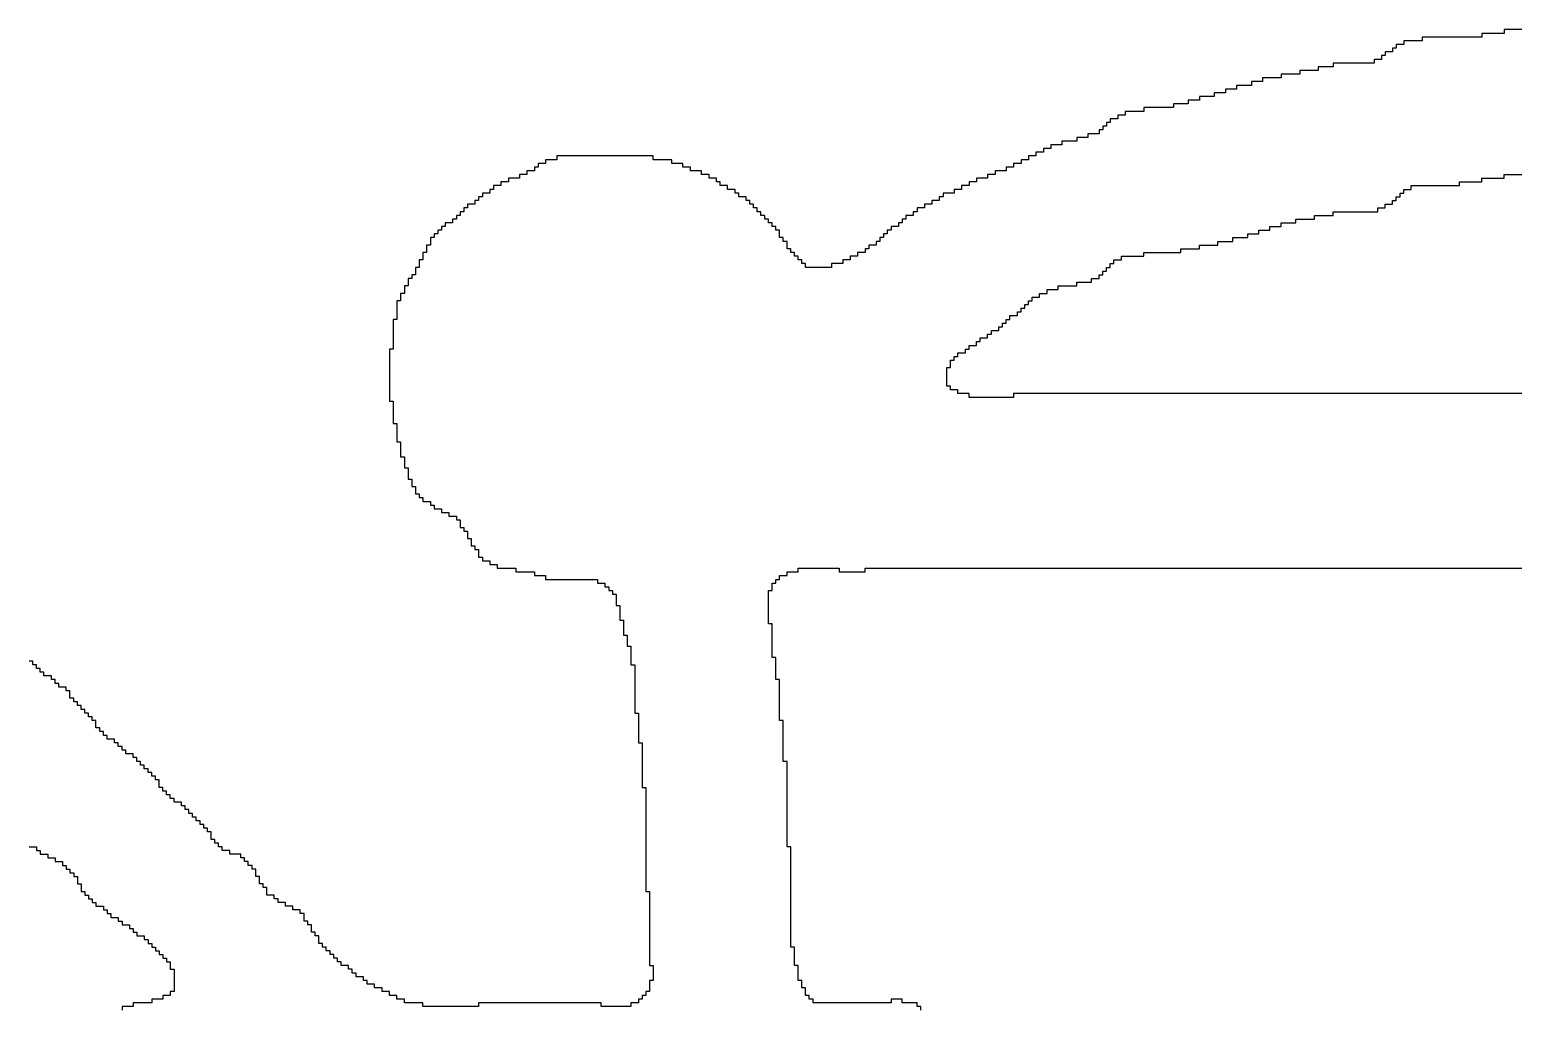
# Model space of a CAD drawing. Header units: millimetres. Extents: x 9.6 to 105, y 7.6 to 66.9.
# Drawn here: x 87.479 to 88.025, y 23.811 to 24.172 of the extents above; entities that cross this region are included whole.
import ezdxf

# ---------------------------------------------------------------- set-up
doc = ezdxf.new("R2010")
doc.units = ezdxf.units.MM
doc.layers.add('BottomOverlay', color=54, linetype='Continuous')

msp = doc.modelspace()

# ---------------------------------------------------------------- linework, layer by layer
at = {"layer": 'BottomOverlay'}
for p, q in [((88.01289, 24.16881), (87.99102, 24.16881)), ((87.99102, 24.16881), (87.99102, 24.16744)), ((88.0211, 24.17017), (88.01289, 24.17017)), ((88.01289, 24.17017), (88.01289, 24.16881)), ((88.02793, 24.17154), (88.0211, 24.17154)), ((88.0211, 24.17154), (88.0211, 24.17017)), ((87.98009, 24.16334), (87.97735, 24.16334)), ((87.97735, 24.16334), (87.97735, 24.16197)), ((87.98145, 24.1647), (87.98009, 24.1647)), ((87.98009, 24.1647), (87.98009, 24.16334)), ((87.98419, 24.16607), (87.98145, 24.16607)), ((87.98145, 24.16607), (87.98145, 24.1647)), ((87.99102, 24.16744), (87.98419, 24.16744)), ((87.98419, 24.16744), (87.98419, 24.16607)), ((87.95821, 24.15787), (87.95275, 24.15787)), ((87.95275, 24.15787), (87.95275, 24.1565)), ((87.97325, 24.15924), (87.95821, 24.15924)), ((87.95821, 24.15924), (87.95821, 24.15787)), ((87.97599, 24.1606), (87.97325, 24.1606)), ((87.97325, 24.1606), (87.97325, 24.15924)), ((87.97735, 24.16197), (87.97599, 24.16197)), ((87.97599, 24.16197), (87.97599, 24.1606)), ((87.93224, 24.1524), (87.92814, 24.1524)), ((87.92814, 24.1524), (87.92814, 24.15103)), ((87.93908, 24.15377), (87.93224, 24.15377)), ((87.93224, 24.15377), (87.93224, 24.1524)), ((87.94591, 24.15514), (87.93908, 24.15514)), ((87.93908, 24.15514), (87.93908, 24.15377)), ((87.95275, 24.1565), (87.94591, 24.1565)), ((87.94591, 24.1565), (87.94591, 24.15514)), ((87.91447, 24.14693), (87.909, 24.14693)), ((87.909, 24.14693), (87.909, 24.14557)), ((87.91857, 24.1483), (87.91447, 24.1483)), ((87.91447, 24.1483), (87.91447, 24.14693)), ((87.92267, 24.14967), (87.91857, 24.14967)), ((87.91857, 24.14967), (87.91857, 24.1483)), ((87.92814, 24.15103), (87.92267, 24.15103)), ((87.92267, 24.15103), (87.92267, 24.14967)), ((87.8885, 24.14147), (87.88166, 24.14147)), ((87.88166, 24.14147), (87.88166, 24.1401)), ((87.89943, 24.14283), (87.8885, 24.14283)), ((87.8885, 24.14283), (87.8885, 24.14147)), ((87.9049, 24.1442), (87.89943, 24.1442)), ((87.89943, 24.1442), (87.89943, 24.14283)), ((87.909, 24.14557), (87.9049, 24.14557)), ((87.9049, 24.14557), (87.9049, 24.1442)), ((87.87483, 24.136), (87.87346, 24.136)), ((87.87346, 24.136), (87.87346, 24.13463)), ((87.87619, 24.13736), (87.87483, 24.13736)), ((87.87483, 24.13736), (87.87483, 24.136)), ((87.87893, 24.13873), (87.87619, 24.13873)), ((87.87619, 24.13873), (87.87619, 24.13736)), ((87.88166, 24.1401), (87.87893, 24.1401)), ((87.87893, 24.1401), (87.87893, 24.13873)), ((87.86389, 24.13053), (87.85842, 24.13053)), ((87.85842, 24.13053), (87.85842, 24.12916)), ((87.86799, 24.13189), (87.86389, 24.13189)), ((87.86389, 24.13189), (87.86389, 24.13053)), ((87.87209, 24.13326), (87.86799, 24.13326)), ((87.86799, 24.13326), (87.86799, 24.13189)), ((87.87346, 24.13463), (87.87209, 24.13463)), ((87.87209, 24.13463), (87.87209, 24.13326)), ((87.70805, 24.12506), (87.67251, 24.12506)), ((87.67251, 24.12506), (87.67251, 24.12369)), ((87.70805, 24.12369), (87.70805, 24.12506)), ((87.84885, 24.12506), (87.84612, 24.12506)), ((87.84612, 24.12506), (87.84612, 24.12369)), ((87.85159, 24.12643), (87.84885, 24.12643)), ((87.84885, 24.12643), (87.84885, 24.12506)), ((87.85432, 24.1278), (87.85159, 24.1278)), ((87.85159, 24.1278), (87.85159, 24.12643)), ((87.85842, 24.12916), (87.85432, 24.12916)), ((87.85432, 24.12916), (87.85432, 24.1278)), ((87.66431, 24.11959), (87.66157, 24.11959)), ((87.66157, 24.11959), (87.66157, 24.11822)), ((87.66567, 24.12096), (87.66431, 24.12096)), ((87.66431, 24.12096), (87.66431, 24.11959)), ((87.66841, 24.12233), (87.66567, 24.12233)), ((87.66567, 24.12233), (87.66567, 24.12096)), ((87.67251, 24.12369), (87.66841, 24.12369)), ((87.66841, 24.12369), (87.66841, 24.12233)), ((87.71489, 24.12369), (87.70805, 24.12369)), ((87.71489, 24.12233), (87.71489, 24.12369)), ((87.71899, 24.12233), (87.71489, 24.12233)), ((87.71899, 24.12096), (87.71899, 24.12233)), ((87.72172, 24.12096), (87.71899, 24.12096)), ((87.72172, 24.11959), (87.72172, 24.12096)), ((87.72582, 24.11959), (87.72172, 24.11959)), ((87.72582, 24.11822), (87.72582, 24.11959)), ((87.83792, 24.11959), (87.83382, 24.11959)), ((87.83382, 24.11959), (87.83382, 24.11822)), ((87.84065, 24.12096), (87.83792, 24.12096)), ((87.83792, 24.12096), (87.83792, 24.11959)), ((87.84339, 24.12233), (87.84065, 24.12233)), ((87.84065, 24.12233), (87.84065, 24.12096)), ((87.84612, 24.12369), (87.84339, 24.12369)), ((87.84339, 24.12369), (87.84339, 24.12233)), ((87.652, 24.11413), (87.64927, 24.11413)), ((87.64927, 24.11413), (87.64927, 24.11276)), ((87.65474, 24.11549), (87.652, 24.11549)), ((87.652, 24.11549), (87.652, 24.11413)), ((87.65884, 24.11686), (87.65474, 24.11686)), ((87.65474, 24.11686), (87.65474, 24.11549)), ((87.66157, 24.11822), (87.65884, 24.11822)), ((87.65884, 24.11822), (87.65884, 24.11686)), ((87.72856, 24.11822), (87.72582, 24.11822)), ((87.72856, 24.11686), (87.72856, 24.11822)), ((87.73129, 24.11686), (87.72856, 24.11686)), ((87.73129, 24.11549), (87.73129, 24.11686)), ((87.73266, 24.11549), (87.73129, 24.11549)), ((87.73266, 24.11413), (87.73266, 24.11549)), ((87.73539, 24.11413), (87.73266, 24.11413)), ((87.73539, 24.11276), (87.73539, 24.11413)), ((87.82425, 24.11413), (87.82151, 24.11413)), ((87.82151, 24.11413), (87.82151, 24.11276)), ((87.82698, 24.11549), (87.82425, 24.11549)), ((87.82425, 24.11549), (87.82425, 24.11413)), ((87.83108, 24.11686), (87.82698, 24.11686)), ((87.82698, 24.11686), (87.82698, 24.11549)), ((87.83382, 24.11822), (87.83108, 24.11822)), ((87.83108, 24.11822), (87.83108, 24.11686)), ((87.98692, 24.11276), (87.98692, 24.11413)), ((87.98692, 24.11413), (88.00469, 24.11413)), ((88.00469, 24.11413), (88.00469, 24.11549)), ((88.00469, 24.11549), (88.01289, 24.11549)), ((88.01289, 24.11549), (88.01289, 24.11686)), ((88.01289, 24.11686), (88.0211, 24.11686)), ((88.0211, 24.11686), (88.0211, 24.11822)), ((88.0211, 24.11822), (88.0293, 24.11822)), ((87.6438, 24.10866), (87.64243, 24.10866)), ((87.64243, 24.10866), (87.64243, 24.10729)), ((87.64517, 24.11002), (87.6438, 24.11002)), ((87.6438, 24.11002), (87.6438, 24.10866)), ((87.6479, 24.11139), (87.64517, 24.11139)), ((87.64517, 24.11139), (87.64517, 24.11002)), ((87.64927, 24.11276), (87.6479, 24.11276)), ((87.6479, 24.11276), (87.6479, 24.11139)), ((87.73813, 24.11276), (87.73539, 24.11276)), ((87.73813, 24.11139), (87.73813, 24.11276)), ((87.73949, 24.11139), (87.73813, 24.11139)), ((87.73949, 24.11002), (87.73949, 24.11139)), ((87.74223, 24.11002), (87.73949, 24.11002)), ((87.74223, 24.10866), (87.74223, 24.11002)), ((87.74359, 24.10866), (87.74223, 24.10866)), ((87.74359, 24.10729), (87.74359, 24.10866)), ((87.81331, 24.10866), (87.81058, 24.10866)), ((87.81058, 24.10866), (87.81058, 24.10729)), ((87.81468, 24.11002), (87.81331, 24.11002)), ((87.81331, 24.11002), (87.81331, 24.10866)), ((87.81878, 24.11139), (87.81468, 24.11139)), ((87.81468, 24.11139), (87.81468, 24.11002)), ((87.82151, 24.11276), (87.81878, 24.11276)), ((87.81878, 24.11276), (87.81878, 24.11139)), ((87.98009, 24.10729), (87.98009, 24.10866)), ((87.98009, 24.10866), (87.98145, 24.10866)), ((87.98145, 24.10866), (87.98145, 24.11002)), ((87.98145, 24.11002), (87.98282, 24.11002)), ((87.98282, 24.11002), (87.98282, 24.11139)), ((87.98282, 24.11139), (87.98419, 24.11139)), ((87.98419, 24.11139), (87.98419, 24.11276)), ((87.98419, 24.11276), (87.98692, 24.11276)), ((87.63697, 24.10319), (87.6356, 24.10319)), ((87.6356, 24.10319), (87.6356, 24.10182)), ((87.63833, 24.10455), (87.63697, 24.10455)), ((87.63697, 24.10455), (87.63697, 24.10319)), ((87.6397, 24.10592), (87.63833, 24.10592)), ((87.63833, 24.10592), (87.63833, 24.10455)), ((87.64243, 24.10729), (87.6397, 24.10729)), ((87.6397, 24.10729), (87.6397, 24.10592)), ((87.74496, 24.10729), (87.74359, 24.10729)), ((87.74496, 24.10592), (87.74496, 24.10729)), ((87.74633, 24.10592), (87.74496, 24.10592)), ((87.74633, 24.10455), (87.74633, 24.10592)), ((87.74769, 24.10455), (87.74633, 24.10455)), ((87.74769, 24.10319), (87.74769, 24.10455)), ((87.74906, 24.10319), (87.74769, 24.10319)), ((87.74906, 24.10182), (87.74906, 24.10319)), ((87.80374, 24.10319), (87.80101, 24.10319)), ((87.80101, 24.10319), (87.80101, 24.10182)), ((87.80511, 24.10455), (87.80374, 24.10455)), ((87.80374, 24.10455), (87.80374, 24.10319)), ((87.80784, 24.10592), (87.80511, 24.10592)), ((87.80511, 24.10592), (87.80511, 24.10455)), ((87.81058, 24.10729), (87.80784, 24.10729)), ((87.80784, 24.10729), (87.80784, 24.10592)), ((87.95138, 24.10182), (87.95138, 24.10319)), ((87.95138, 24.10319), (87.95821, 24.10319)), ((87.95821, 24.10319), (87.95821, 24.10455)), ((87.95821, 24.10455), (87.97462, 24.10455)), ((87.97462, 24.10455), (87.97462, 24.10592)), ((87.97462, 24.10592), (87.97735, 24.10592)), ((87.97735, 24.10592), (87.97735, 24.10729)), ((87.97735, 24.10729), (87.98009, 24.10729)), ((87.63013, 24.09772), (87.62876, 24.09772)), ((87.62876, 24.09772), (87.62876, 24.09635)), ((87.6315, 24.09909), (87.63013, 24.09909)), ((87.63013, 24.09909), (87.63013, 24.09772)), ((87.63423, 24.10045), (87.6315, 24.10045)), ((87.6315, 24.10045), (87.6315, 24.09909)), ((87.6356, 24.10182), (87.63423, 24.10182)), ((87.63423, 24.10182), (87.63423, 24.10045)), ((87.75043, 24.10182), (87.74906, 24.10182)), ((87.75043, 24.10045), (87.75043, 24.10182)), ((87.7518, 24.10045), (87.75043, 24.10045)), ((87.7518, 24.09909), (87.7518, 24.10045)), ((87.75316, 24.09909), (87.7518, 24.09909)), ((87.75316, 24.09772), (87.75316, 24.09909)), ((87.75453, 24.09772), (87.75316, 24.09772)), ((87.75453, 24.09635), (87.75453, 24.09772)), ((87.79554, 24.09772), (87.79417, 24.09772)), ((87.79417, 24.09772), (87.79417, 24.09635)), ((87.79827, 24.09909), (87.79554, 24.09909)), ((87.79554, 24.09909), (87.79554, 24.09772)), ((87.79964, 24.10045), (87.79827, 24.10045)), ((87.79827, 24.10045), (87.79827, 24.09909)), ((87.80101, 24.10182), (87.79964, 24.10182)), ((87.79964, 24.10182), (87.79964, 24.10045)), ((87.93087, 24.09635), (87.93087, 24.09772)), ((87.93087, 24.09772), (87.93498, 24.09772)), ((87.93498, 24.09772), (87.93498, 24.09909)), ((87.93498, 24.09909), (87.93908, 24.09909)), ((87.93908, 24.09909), (87.93908, 24.10045)), ((87.93908, 24.10045), (87.94454, 24.10045)), ((87.94454, 24.10045), (87.94454, 24.10182)), ((87.94454, 24.10182), (87.95138, 24.10182)), ((87.62603, 24.09225), (87.62466, 24.09225)), ((87.62466, 24.09225), (87.62466, 24.09089)), ((87.6274, 24.09499), (87.62603, 24.09499)), ((87.62603, 24.09499), (87.62603, 24.09362)), ((87.62603, 24.09362), (87.62603, 24.09225)), ((87.62876, 24.09635), (87.6274, 24.09635)), ((87.6274, 24.09635), (87.6274, 24.09499)), ((87.75453, 24.09499), (87.75453, 24.09635)), ((87.7559, 24.09499), (87.75453, 24.09499)), ((87.7559, 24.09362), (87.7559, 24.09499)), ((87.75726, 24.09362), (87.7559, 24.09362)), ((87.75726, 24.09225), (87.75726, 24.09362)), ((87.75726, 24.09089), (87.75726, 24.09225)), ((87.79007, 24.09225), (87.78734, 24.09225)), ((87.78734, 24.09225), (87.78734, 24.09089)), ((87.79144, 24.09362), (87.79007, 24.09362)), ((87.79007, 24.09362), (87.79007, 24.09225)), ((87.79281, 24.09499), (87.79144, 24.09499)), ((87.79144, 24.09499), (87.79144, 24.09362)), ((87.79417, 24.09635), (87.79281, 24.09635)), ((87.79281, 24.09635), (87.79281, 24.09499)), ((87.909, 24.09089), (87.909, 24.09225)), ((87.909, 24.09225), (87.91584, 24.09225)), ((87.91584, 24.09225), (87.91584, 24.09362)), ((87.91584, 24.09362), (87.9213, 24.09362)), ((87.9213, 24.09362), (87.9213, 24.09499)), ((87.9213, 24.09499), (87.92677, 24.09499)), ((87.92677, 24.09499), (87.92677, 24.09635)), ((87.92677, 24.09635), (87.93087, 24.09635)), ((87.6233, 24.08678), (87.62193, 24.08678)), ((87.62193, 24.08678), (87.62193, 24.08542)), ((87.62466, 24.08952), (87.6233, 24.08952)), ((87.6233, 24.08952), (87.6233, 24.08815)), ((87.6233, 24.08815), (87.6233, 24.08678)), ((87.62466, 24.09089), (87.62466, 24.08952)), ((87.75863, 24.09089), (87.75726, 24.09089)), ((87.75863, 24.08952), (87.75863, 24.09089)), ((87.76, 24.08952), (87.75863, 24.08952)), ((87.76, 24.08815), (87.76, 24.08952)), ((87.76136, 24.08815), (87.76, 24.08815)), ((87.76136, 24.08678), (87.76136, 24.08815)), ((87.76273, 24.08678), (87.76136, 24.08678)), ((87.76273, 24.08542), (87.76273, 24.08678)), ((87.7805, 24.08678), (87.77777, 24.08678)), ((87.77777, 24.08678), (87.77777, 24.08542)), ((87.78324, 24.08815), (87.7805, 24.08815)), ((87.7805, 24.08815), (87.7805, 24.08678)), ((87.78597, 24.08952), (87.78324, 24.08952)), ((87.78324, 24.08952), (87.78324, 24.08815)), ((87.78734, 24.09089), (87.78597, 24.09089)), ((87.78597, 24.09089), (87.78597, 24.08952)), ((87.87756, 24.08542), (87.87756, 24.08678)), ((87.87756, 24.08678), (87.88029, 24.08678)), ((87.88029, 24.08678), (87.88029, 24.08815)), ((87.88029, 24.08815), (87.8885, 24.08815)), ((87.8885, 24.08815), (87.8885, 24.08952)), ((87.8885, 24.08952), (87.90217, 24.08952)), ((87.90217, 24.08952), (87.90217, 24.09089)), ((87.90217, 24.09089), (87.909, 24.09089)), ((87.62056, 24.08132), (87.61919, 24.08132)), ((87.61919, 24.08132), (87.61919, 24.07995)), ((87.62193, 24.08405), (87.62056, 24.08405)), ((87.62056, 24.08405), (87.62056, 24.08268)), ((87.62056, 24.08268), (87.62056, 24.08132)), ((87.62193, 24.08542), (87.62193, 24.08405)), ((87.7641, 24.08542), (87.76273, 24.08542)), ((87.7641, 24.08405), (87.7641, 24.08542)), ((87.77367, 24.08405), (87.7641, 24.08405)), ((87.77777, 24.08542), (87.77367, 24.08542)), ((87.77367, 24.08542), (87.77367, 24.08405)), ((87.87209, 24.07995), (87.87209, 24.08132)), ((87.87209, 24.08132), (87.87346, 24.08132)), ((87.87346, 24.08132), (87.87346, 24.08268)), ((87.87346, 24.08268), (87.87483, 24.08268)), ((87.87483, 24.08268), (87.87483, 24.08405)), ((87.87483, 24.08405), (87.87619, 24.08405)), ((87.87619, 24.08405), (87.87619, 24.08542)), ((87.87619, 24.08542), (87.87756, 24.08542)), ((87.61783, 24.07722), (87.61646, 24.07722)), ((87.61646, 24.07722), (87.61646, 24.07585)), ((87.61646, 24.07585), (87.61646, 24.07448)), ((87.61919, 24.07995), (87.61783, 24.07995)), ((87.61783, 24.07995), (87.61783, 24.07858)), ((87.61783, 24.07858), (87.61783, 24.07722)), ((87.85295, 24.07448), (87.85295, 24.07585)), ((87.85295, 24.07585), (87.85706, 24.07585)), ((87.85706, 24.07585), (87.85706, 24.07722)), ((87.85706, 24.07722), (87.86389, 24.07722)), ((87.86389, 24.07722), (87.86389, 24.07858)), ((87.86389, 24.07858), (87.86936, 24.07858)), ((87.86936, 24.07858), (87.86936, 24.07995)), ((87.86936, 24.07995), (87.87209, 24.07995)), ((87.6151, 24.07175), (87.61373, 24.07175)), ((87.61373, 24.07175), (87.61373, 24.07038)), ((87.61373, 24.07038), (87.61373, 24.06901)), ((87.61646, 24.07448), (87.6151, 24.07448)), ((87.6151, 24.07448), (87.6151, 24.07311)), ((87.6151, 24.07311), (87.6151, 24.07175)), ((87.84475, 24.06901), (87.84475, 24.07038)), ((87.84475, 24.07038), (87.84612, 24.07038)), ((87.84612, 24.07038), (87.84612, 24.07175)), ((87.84612, 24.07175), (87.84749, 24.07175)), ((87.84749, 24.07175), (87.84749, 24.07311)), ((87.84749, 24.07311), (87.85022, 24.07311)), ((87.85022, 24.07311), (87.85022, 24.07448)), ((87.85022, 24.07448), (87.85295, 24.07448)), ((87.61373, 24.06491), (87.61236, 24.06491)), ((87.61236, 24.06491), (87.61236, 24.06355)), ((87.61373, 24.06901), (87.61373, 24.06765)), ((87.61373, 24.06765), (87.61373, 24.06628)), ((87.61373, 24.06628), (87.61373, 24.06491)), ((87.83792, 24.06355), (87.83792, 24.06491)), ((87.83792, 24.06491), (87.83928, 24.06491)), ((87.83928, 24.06491), (87.83928, 24.06628)), ((87.83928, 24.06628), (87.84202, 24.06628)), ((87.84202, 24.06628), (87.84202, 24.06765)), ((87.84202, 24.06765), (87.84339, 24.06765)), ((87.84339, 24.06765), (87.84339, 24.06901)), ((87.84339, 24.06901), (87.84475, 24.06901)), ((87.61236, 24.06355), (87.61236, 24.06218)), ((87.61236, 24.06218), (87.61236, 24.06081)), ((87.61236, 24.06081), (87.61236, 24.05944)), ((87.61236, 24.05944), (87.61236, 24.05808)), ((87.83108, 24.05808), (87.83108, 24.05944)), ((87.83108, 24.05944), (87.83245, 24.05944)), ((87.83245, 24.05944), (87.83245, 24.06081)), ((87.83245, 24.06081), (87.83518, 24.06081)), ((87.83518, 24.06081), (87.83518, 24.06218)), ((87.83518, 24.06218), (87.83655, 24.06218)), ((87.83655, 24.06218), (87.83655, 24.06355)), ((87.83655, 24.06355), (87.83792, 24.06355)), ((87.61236, 24.05398), (87.61099, 24.05398)), ((87.61099, 24.05398), (87.61099, 24.05261)), ((87.61236, 24.05808), (87.61236, 24.05671)), ((87.61236, 24.05671), (87.61236, 24.05534)), ((87.61236, 24.05534), (87.61236, 24.05398)), ((87.82288, 24.05261), (87.82288, 24.05398)), ((87.82288, 24.05398), (87.82425, 24.05398)), ((87.82425, 24.05398), (87.82425, 24.05534)), ((87.82425, 24.05534), (87.82698, 24.05534)), ((87.82698, 24.05534), (87.82698, 24.05671)), ((87.82698, 24.05671), (87.82835, 24.05671)), ((87.82835, 24.05671), (87.82835, 24.05808)), ((87.82835, 24.05808), (87.83108, 24.05808)), ((87.61099, 24.05261), (87.61099, 24.05124)), ((87.61099, 24.05124), (87.61099, 24.04988)), ((87.61099, 24.04988), (87.61099, 24.04851)), ((87.61099, 24.04851), (87.61099, 24.04714)), ((87.81741, 24.04851), (87.81741, 24.04988)), ((87.81741, 24.04988), (87.81878, 24.04988)), ((87.81741, 24.04714), (87.81741, 24.04851)), ((87.81878, 24.04988), (87.81878, 24.05124)), ((87.81878, 24.05124), (87.82015, 24.05124)), ((87.82015, 24.05124), (87.82015, 24.05261)), ((87.82015, 24.05261), (87.82288, 24.05261)), ((87.61099, 24.04714), (87.61099, 24.04577)), ((87.61099, 24.04577), (87.61099, 24.04441)), ((87.61099, 24.04441), (87.61099, 24.04304)), ((87.61099, 24.04304), (87.61099, 24.04167)), ((87.81604, 24.04577), (87.81604, 24.04714)), ((87.81604, 24.04714), (87.81741, 24.04714)), ((87.81604, 24.04441), (87.81604, 24.04577)), ((87.81604, 24.04304), (87.81604, 24.04441)), ((87.81604, 24.04167), (87.81604, 24.04304)), ((87.61099, 24.04167), (87.61099, 24.0403)), ((87.61099, 24.0403), (87.61099, 24.03894)), ((87.61099, 24.03894), (87.61099, 24.03757)), ((87.61099, 24.03757), (87.61099, 24.03621)), ((87.81604, 24.0403), (87.81604, 24.04167)), ((87.81741, 24.0403), (87.81604, 24.0403)), ((87.81741, 24.03894), (87.81741, 24.0403)), ((87.82015, 24.03894), (87.81741, 24.03894)), ((87.82015, 24.03757), (87.82015, 24.03894)), ((87.82425, 24.03757), (87.82015, 24.03757)), ((87.82425, 24.03621), (87.82425, 24.03757)), ((88.91786, 24.03757), (87.84065, 24.03757)), ((87.84065, 24.03757), (87.84065, 24.03621)), ((87.61099, 24.03621), (87.61099, 24.03484)), ((87.61099, 24.03484), (87.61236, 24.03484)), ((87.61236, 24.03484), (87.61236, 24.03347)), ((87.61236, 24.03347), (87.61236, 24.0321)), ((87.61236, 24.0321), (87.61236, 24.03074)), ((87.84065, 24.03621), (87.82425, 24.03621)), ((87.61236, 24.03074), (87.61236, 24.02937)), ((87.61236, 24.02937), (87.61236, 24.028)), ((87.61236, 24.028), (87.61236, 24.02663)), ((87.61236, 24.02663), (87.61373, 24.02663)), ((87.61373, 24.02663), (87.61373, 24.02527)), ((87.61373, 24.02527), (87.61373, 24.0239)), ((87.61373, 24.0239), (87.61373, 24.02254)), ((87.61373, 24.02254), (87.61373, 24.02117)), ((87.61373, 24.02117), (87.61373, 24.0198)), ((87.61373, 24.0198), (87.6151, 24.0198)), ((87.6151, 24.0198), (87.6151, 24.01843)), ((87.6151, 24.01843), (87.6151, 24.01707)), ((87.6151, 24.01707), (87.6151, 24.0157)), ((87.6151, 24.0157), (87.6151, 24.01433)), ((87.6151, 24.01433), (87.61646, 24.01433)), ((87.61646, 24.01433), (87.61646, 24.01296)), ((87.61646, 24.01296), (87.61646, 24.0116)), ((87.61646, 24.0116), (87.61646, 24.01023)), ((87.61646, 24.01023), (87.61783, 24.01023)), ((87.61783, 24.01023), (87.61783, 24.00886)), ((87.61783, 24.00886), (87.61783, 24.0075)), ((87.61783, 24.0075), (87.61783, 24.00613)), ((87.61783, 24.00613), (87.61919, 24.00613)), ((87.61919, 24.00613), (87.61919, 24.00476)), ((87.61919, 24.00476), (87.61919, 24.0034)), ((87.61919, 24.0034), (87.62056, 24.0034)), ((87.62056, 24.0034), (87.62056, 24.00203)), ((87.62056, 24.00203), (87.62056, 24.00066)), ((87.62056, 24.00066), (87.62193, 24.00066)), ((87.62193, 24.00066), (87.62193, 23.9993)), ((87.62193, 23.9993), (87.6233, 23.9993)), ((87.6233, 23.9993), (87.6233, 23.99793)), ((87.6233, 23.99793), (87.62603, 23.99793)), ((87.62603, 23.99793), (87.62603, 23.99656)), ((87.62603, 23.99656), (87.6274, 23.99656)), ((87.6274, 23.99656), (87.6274, 23.99519)), ((87.6274, 23.99519), (87.63013, 23.99519)), ((87.63013, 23.99519), (87.63013, 23.99383)), ((87.63013, 23.99383), (87.63287, 23.99383)), ((87.63287, 23.99383), (87.63287, 23.99246)), ((87.63287, 23.99246), (87.6356, 23.99246)), ((87.6356, 23.99246), (87.6356, 23.99109)), ((87.6356, 23.99109), (87.63697, 23.99109)), ((87.63697, 23.99109), (87.63697, 23.98973)), ((87.63697, 23.98973), (87.63697, 23.98836)), ((87.63697, 23.98836), (87.63833, 23.98836)), ((87.63833, 23.98836), (87.63833, 23.98699)), ((87.63833, 23.98699), (87.6397, 23.98699)), ((87.6397, 23.98699), (87.6397, 23.98563)), ((87.6397, 23.98563), (87.6397, 23.98426)), ((87.6397, 23.98426), (87.64107, 23.98426)), ((87.64107, 23.98426), (87.64107, 23.98289)), ((87.64107, 23.98289), (87.64107, 23.98152)), ((87.64107, 23.98152), (87.64243, 23.98152)), ((87.64243, 23.98152), (87.64243, 23.98016)), ((87.64243, 23.98016), (87.6438, 23.98016)), ((87.6438, 23.98016), (87.6438, 23.97879)), ((87.6438, 23.97879), (87.6438, 23.97742)), ((87.6438, 23.97742), (87.64517, 23.97742)), ((87.64517, 23.97742), (87.64517, 23.97606)), ((87.64517, 23.97606), (87.6479, 23.97606)), ((87.6479, 23.97606), (87.6479, 23.97469)), ((87.6479, 23.97469), (87.65064, 23.97469)), ((87.65064, 23.97469), (87.65064, 23.97332)), ((87.65064, 23.97332), (87.65747, 23.97332)), ((87.65747, 23.97332), (87.65747, 23.97196)), ((87.65747, 23.97196), (87.66431, 23.97196)), ((87.66431, 23.97196), (87.66431, 23.97059)), ((87.75726, 23.97059), (87.75726, 23.97196)), ((87.75726, 23.97196), (87.76136, 23.97196)), ((87.76136, 23.97196), (87.76136, 23.97332)), ((87.76136, 23.97332), (87.7764, 23.97332)), ((87.7764, 23.97332), (87.7764, 23.97196)), ((87.7764, 23.97196), (87.78597, 23.97196)), ((87.78597, 23.97196), (87.78597, 23.97332)), ((87.78597, 23.97332), (89.07917, 23.97332)), ((87.66431, 23.97059), (87.66841, 23.97059)), ((87.66841, 23.97059), (87.66841, 23.96922)), ((87.66841, 23.96922), (87.68755, 23.96922)), ((87.68755, 23.96922), (87.68755, 23.96785)), ((87.68755, 23.96785), (87.69028, 23.96785)), ((87.69028, 23.96785), (87.69028, 23.96649)), ((87.69028, 23.96649), (87.69165, 23.96649)), ((87.69165, 23.96649), (87.69165, 23.96512)), ((87.7518, 23.96649), (87.7518, 23.96785)), ((87.7518, 23.96785), (87.75316, 23.96785)), ((87.7518, 23.96512), (87.7518, 23.96649)), ((87.75316, 23.96785), (87.75316, 23.96922)), ((87.75316, 23.96922), (87.75453, 23.96922)), ((87.75453, 23.96922), (87.75453, 23.97059)), ((87.75453, 23.97059), (87.75726, 23.97059)), ((87.69165, 23.96512), (87.69301, 23.96512)), ((87.69301, 23.96512), (87.69301, 23.96375)), ((87.69301, 23.96375), (87.69438, 23.96375)), ((87.69438, 23.96375), (87.69438, 23.96239)), ((87.69438, 23.96239), (87.69438, 23.96102)), ((87.69438, 23.96102), (87.69438, 23.95965)), ((87.75043, 23.96375), (87.75043, 23.96512)), ((87.75043, 23.96512), (87.7518, 23.96512)), ((87.75043, 23.96239), (87.75043, 23.96375)), ((87.75043, 23.96102), (87.75043, 23.96239)), ((87.75043, 23.95965), (87.75043, 23.96102)), ((87.69438, 23.95965), (87.69575, 23.95965)), ((87.69575, 23.95965), (87.69575, 23.95829)), ((87.69575, 23.95829), (87.69575, 23.95692)), ((87.69575, 23.95692), (87.69575, 23.95555)), ((87.69575, 23.95555), (87.69575, 23.95418)), ((87.75043, 23.95829), (87.75043, 23.95965)), ((87.75043, 23.95692), (87.75043, 23.95829)), ((87.75043, 23.95555), (87.75043, 23.95692)), ((87.75043, 23.95418), (87.75043, 23.95555)), ((87.69575, 23.95418), (87.69711, 23.95418)), ((87.69711, 23.95418), (87.69711, 23.95282)), ((87.69711, 23.95282), (87.69711, 23.95145)), ((87.69711, 23.95145), (87.69711, 23.95008)), ((87.69711, 23.95008), (87.69711, 23.94872)), ((87.75043, 23.95282), (87.75043, 23.95418)), ((87.7518, 23.95282), (87.75043, 23.95282)), ((87.7518, 23.95145), (87.7518, 23.95282)), ((87.7518, 23.95008), (87.7518, 23.95145)), ((87.7518, 23.94872), (87.7518, 23.95008)), ((87.69711, 23.94872), (87.69848, 23.94872)), ((87.69848, 23.94872), (87.69848, 23.94735)), ((87.69848, 23.94735), (87.69848, 23.94598)), ((87.69848, 23.94598), (87.69848, 23.94462)), ((87.69848, 23.94462), (87.69985, 23.94462)), ((87.69985, 23.94462), (87.69985, 23.94325)), ((87.7518, 23.94735), (87.7518, 23.94872)), ((87.7518, 23.94598), (87.7518, 23.94735)), ((87.7518, 23.94462), (87.7518, 23.94598)), ((87.7518, 23.94325), (87.7518, 23.94462)), ((87.47976, 23.93915), (87.47839, 23.93915)), ((87.47976, 23.93778), (87.47976, 23.93915)), ((87.69985, 23.94325), (87.69985, 23.94188)), ((87.69985, 23.94188), (87.69985, 23.94051)), ((87.69985, 23.94051), (87.69985, 23.93915)), ((87.69985, 23.93915), (87.69985, 23.93778)), ((87.7518, 23.94188), (87.7518, 23.94325)), ((87.7518, 23.94051), (87.7518, 23.94188)), ((87.75316, 23.94051), (87.7518, 23.94051)), ((87.75316, 23.93915), (87.75316, 23.94051)), ((87.75316, 23.93778), (87.75316, 23.93915)), ((87.48113, 23.93778), (87.47976, 23.93778)), ((87.48113, 23.93641), (87.48113, 23.93778)), ((87.48249, 23.93641), (87.48113, 23.93641)), ((87.48249, 23.93504), (87.48249, 23.93641)), ((87.48386, 23.93504), (87.48249, 23.93504)), ((87.48386, 23.93368), (87.48386, 23.93504)), ((87.48659, 23.93368), (87.48386, 23.93368)), ((87.48659, 23.93231), (87.48659, 23.93368)), ((87.69985, 23.93778), (87.70122, 23.93778)), ((87.70122, 23.93778), (87.70122, 23.93641)), ((87.70122, 23.93641), (87.70122, 23.93504)), ((87.70122, 23.93504), (87.70122, 23.93368)), ((87.70122, 23.93368), (87.70122, 23.93231)), ((87.75316, 23.93641), (87.75316, 23.93778)), ((87.75316, 23.93504), (87.75316, 23.93641)), ((87.75316, 23.93368), (87.75316, 23.93504)), ((87.75316, 23.93231), (87.75316, 23.93368)), ((87.48796, 23.93231), (87.48659, 23.93231)), ((87.48796, 23.93095), (87.48796, 23.93231)), ((87.48933, 23.93095), (87.48796, 23.93095)), ((87.48933, 23.92958), (87.48933, 23.93095)), ((87.49206, 23.92958), (87.48933, 23.92958)), ((87.49206, 23.92821), (87.49206, 23.92958)), ((87.49343, 23.92821), (87.49206, 23.92821)), ((87.49343, 23.92684), (87.49343, 23.92821)), ((87.70122, 23.93231), (87.70122, 23.93095)), ((87.70122, 23.93095), (87.70122, 23.92958)), ((87.70122, 23.92958), (87.70122, 23.92821)), ((87.70122, 23.92821), (87.70122, 23.92684)), ((87.75453, 23.93231), (87.75316, 23.93231)), ((87.75453, 23.93095), (87.75453, 23.93231)), ((87.75453, 23.92958), (87.75453, 23.93095)), ((87.75453, 23.92821), (87.75453, 23.92958)), ((87.75453, 23.92684), (87.75453, 23.92821)), ((87.49343, 23.92548), (87.49343, 23.92684)), ((87.4948, 23.92548), (87.49343, 23.92548)), ((87.4948, 23.92411), (87.4948, 23.92548)), ((87.49616, 23.92411), (87.4948, 23.92411)), ((87.49616, 23.92274), (87.49616, 23.92411)), ((87.49753, 23.92274), (87.49616, 23.92274)), ((87.49753, 23.92137), (87.49753, 23.92274)), ((87.70122, 23.92684), (87.70122, 23.92548)), ((87.70122, 23.92548), (87.70122, 23.92411)), ((87.70122, 23.92411), (87.70122, 23.92274)), ((87.70122, 23.92274), (87.70122, 23.92137)), ((87.75453, 23.92548), (87.75453, 23.92684)), ((87.75453, 23.92411), (87.75453, 23.92548)), ((87.75453, 23.92274), (87.75453, 23.92411)), ((87.75453, 23.92137), (87.75453, 23.92274)), ((87.4989, 23.92137), (87.49753, 23.92137)), ((87.4989, 23.92001), (87.4989, 23.92137)), ((87.50026, 23.92001), (87.4989, 23.92001)), ((87.50026, 23.91864), (87.50026, 23.92001)), ((87.50163, 23.91864), (87.50026, 23.91864)), ((87.50163, 23.91728), (87.50163, 23.91864)), ((87.503, 23.91728), (87.50163, 23.91728)), ((87.503, 23.91591), (87.503, 23.91728)), ((87.70122, 23.92137), (87.70122, 23.92001)), ((87.70122, 23.92001), (87.70258, 23.92001)), ((87.70258, 23.92001), (87.70258, 23.91864)), ((87.70258, 23.91864), (87.70258, 23.91728)), ((87.70258, 23.91728), (87.70258, 23.91591)), ((87.75453, 23.92001), (87.75453, 23.92137)), ((87.75453, 23.91864), (87.75453, 23.92001)), ((87.75453, 23.91728), (87.75453, 23.91864)), ((87.7559, 23.91728), (87.75453, 23.91728)), ((87.7559, 23.91591), (87.7559, 23.91728)), ((87.503, 23.91454), (87.503, 23.91591)), ((87.50437, 23.91454), (87.503, 23.91454)), ((87.50437, 23.91317), (87.50437, 23.91454)), ((87.50573, 23.91317), (87.50437, 23.91317)), ((87.50573, 23.91181), (87.50573, 23.91317)), ((87.5071, 23.91181), (87.50573, 23.91181)), ((87.5071, 23.91044), (87.5071, 23.91181)), ((87.70258, 23.91591), (87.70258, 23.91454)), ((87.70258, 23.91454), (87.70258, 23.91317)), ((87.70258, 23.91317), (87.70258, 23.91181)), ((87.70258, 23.91181), (87.70258, 23.91044)), ((87.7559, 23.91454), (87.7559, 23.91591)), ((87.7559, 23.91317), (87.7559, 23.91454)), ((87.7559, 23.91181), (87.7559, 23.91317)), ((87.7559, 23.91044), (87.7559, 23.91181)), ((87.50984, 23.91044), (87.5071, 23.91044)), ((87.50984, 23.90907), (87.50984, 23.91044)), ((87.5112, 23.90907), (87.50984, 23.90907)), ((87.5112, 23.9077), (87.5112, 23.90907)), ((87.51257, 23.9077), (87.5112, 23.9077)), ((87.51257, 23.90634), (87.51257, 23.9077)), ((87.51393, 23.90634), (87.51257, 23.90634)), ((87.51393, 23.90497), (87.51393, 23.90634)), ((87.70258, 23.91044), (87.70258, 23.90907)), ((87.70258, 23.90907), (87.70395, 23.90907)), ((87.70395, 23.90907), (87.70395, 23.9077)), ((87.70395, 23.9077), (87.70395, 23.90634)), ((87.70395, 23.90634), (87.70395, 23.90497)), ((87.7559, 23.90907), (87.7559, 23.91044)), ((87.7559, 23.9077), (87.7559, 23.90907)), ((87.7559, 23.90634), (87.7559, 23.9077)), ((87.7559, 23.90497), (87.7559, 23.90634)), ((87.51667, 23.90497), (87.51393, 23.90497)), ((87.51667, 23.9036), (87.51667, 23.90497)), ((87.51804, 23.9036), (87.51667, 23.9036)), ((87.51804, 23.90224), (87.51804, 23.9036)), ((87.5194, 23.90224), (87.51804, 23.90224)), ((87.5194, 23.90087), (87.5194, 23.90224)), ((87.52077, 23.90087), (87.5194, 23.90087)), ((87.52077, 23.8995), (87.52077, 23.90087)), ((87.70395, 23.90497), (87.70395, 23.9036)), ((87.70395, 23.9036), (87.70395, 23.90224)), ((87.70395, 23.90224), (87.70395, 23.90087)), ((87.70395, 23.90087), (87.70395, 23.8995)), ((87.7559, 23.9036), (87.7559, 23.90497)), ((87.7559, 23.90224), (87.7559, 23.9036)), ((87.75726, 23.90224), (87.7559, 23.90224)), ((87.75726, 23.90087), (87.75726, 23.90224)), ((87.75726, 23.8995), (87.75726, 23.90087)), ((87.52214, 23.8995), (87.52077, 23.8995)), ((87.52214, 23.89814), (87.52214, 23.8995)), ((87.5235, 23.89814), (87.52214, 23.89814)), ((87.5235, 23.89677), (87.5235, 23.89814)), ((87.52487, 23.89677), (87.5235, 23.89677)), ((87.52487, 23.8954), (87.52487, 23.89677)), ((87.52624, 23.8954), (87.52487, 23.8954)), ((87.52624, 23.89404), (87.52624, 23.8954)), ((87.70395, 23.8995), (87.70395, 23.89814)), ((87.70395, 23.89814), (87.70395, 23.89677)), ((87.70395, 23.89677), (87.70395, 23.8954)), ((87.70395, 23.8954), (87.70395, 23.89404)), ((87.75726, 23.89814), (87.75726, 23.8995)), ((87.75726, 23.89677), (87.75726, 23.89814)), ((87.75726, 23.8954), (87.75726, 23.89677)), ((87.75726, 23.89404), (87.75726, 23.8954)), ((87.52624, 23.89267), (87.52624, 23.89404)), ((87.5276, 23.89267), (87.52624, 23.89267)), ((87.5276, 23.8913), (87.5276, 23.89267)), ((87.52897, 23.8913), (87.5276, 23.8913)), ((87.52897, 23.88993), (87.52897, 23.8913)), ((87.53034, 23.88993), (87.52897, 23.88993)), ((87.53034, 23.88857), (87.53034, 23.88993)), ((87.70395, 23.89404), (87.70395, 23.89267)), ((87.70395, 23.89267), (87.70532, 23.89267)), ((87.70532, 23.89267), (87.70532, 23.8913)), ((87.70532, 23.8913), (87.70532, 23.88993)), ((87.70532, 23.88993), (87.70532, 23.88857)), ((87.75726, 23.89267), (87.75726, 23.89404)), ((87.75726, 23.8913), (87.75726, 23.89267)), ((87.75726, 23.88993), (87.75726, 23.8913)), ((87.75726, 23.88857), (87.75726, 23.88993)), ((87.53171, 23.88857), (87.53034, 23.88857)), ((87.53171, 23.8872), (87.53171, 23.88857)), ((87.53444, 23.8872), (87.53171, 23.8872)), ((87.53444, 23.88583), (87.53444, 23.8872)), ((87.53581, 23.88583), (87.53444, 23.88583)), ((87.53581, 23.88447), (87.53581, 23.88583)), ((87.53717, 23.88447), (87.53581, 23.88447)), ((87.53717, 23.8831), (87.53717, 23.88447)), ((87.70532, 23.88857), (87.70532, 23.8872)), ((87.70532, 23.8872), (87.70532, 23.88583)), ((87.70532, 23.88583), (87.70532, 23.88447)), ((87.70532, 23.88447), (87.70532, 23.8831)), ((87.75726, 23.8872), (87.75726, 23.88857)), ((87.75726, 23.88583), (87.75726, 23.8872)), ((87.75726, 23.88447), (87.75726, 23.88583)), ((87.75726, 23.8831), (87.75726, 23.88447)), ((87.53854, 23.8831), (87.53717, 23.8831)), ((87.53854, 23.88173), (87.53854, 23.8831)), ((87.53991, 23.88173), (87.53854, 23.88173)), ((87.53991, 23.88037), (87.53991, 23.88173)), ((87.54128, 23.88037), (87.53991, 23.88037)), ((87.54128, 23.879), (87.54128, 23.88037)), ((87.54264, 23.879), (87.54128, 23.879)), ((87.54264, 23.87763), (87.54264, 23.879)), ((87.70532, 23.8831), (87.70532, 23.88173)), ((87.70532, 23.88173), (87.70532, 23.88037)), ((87.70532, 23.88037), (87.70532, 23.879)), ((87.70532, 23.879), (87.70532, 23.87763)), ((87.75726, 23.88173), (87.75726, 23.8831)), ((87.75726, 23.88037), (87.75726, 23.88173)), ((87.75726, 23.879), (87.75726, 23.88037)), ((87.75726, 23.87763), (87.75726, 23.879)), ((87.54401, 23.87763), (87.54264, 23.87763)), ((87.54401, 23.87626), (87.54401, 23.87763)), ((87.54538, 23.87626), (87.54401, 23.87626)), ((87.54538, 23.8749), (87.54538, 23.87626)), ((87.54538, 23.87353), (87.54538, 23.8749)), ((87.54674, 23.87353), (87.54538, 23.87353)), ((87.54674, 23.87216), (87.54674, 23.87353)), ((87.70532, 23.87763), (87.70532, 23.87626)), ((87.70532, 23.87626), (87.70532, 23.8749)), ((87.70532, 23.8749), (87.70532, 23.87353)), ((87.70532, 23.87353), (87.70532, 23.87216)), ((87.75726, 23.87626), (87.75726, 23.87763)), ((87.75726, 23.8749), (87.75726, 23.87626)), ((87.75726, 23.87353), (87.75726, 23.8749)), ((87.75726, 23.87216), (87.75726, 23.87353)), ((87.47839, 23.8708), (87.48113, 23.8708)), ((87.48113, 23.8708), (87.48113, 23.86943)), ((87.48113, 23.86943), (87.48249, 23.86943)), ((87.48249, 23.86943), (87.48249, 23.86806)), ((87.48249, 23.86806), (87.48523, 23.86806)), ((87.48523, 23.86806), (87.48523, 23.8667)), ((87.54811, 23.87216), (87.54674, 23.87216)), ((87.54811, 23.8708), (87.54811, 23.87216)), ((87.54948, 23.8708), (87.54811, 23.8708)), ((87.54948, 23.86943), (87.54948, 23.8708)), ((87.55221, 23.86943), (87.54948, 23.86943)), ((87.55221, 23.86806), (87.55221, 23.86943)), ((87.55631, 23.86806), (87.55221, 23.86806)), ((87.55631, 23.8667), (87.55631, 23.86806)), ((87.70532, 23.87216), (87.70532, 23.8708)), ((87.70532, 23.8708), (87.70532, 23.86943)), ((87.70532, 23.86943), (87.70532, 23.86806)), ((87.70532, 23.86806), (87.70532, 23.8667)), ((87.75726, 23.8708), (87.75726, 23.87216)), ((87.75863, 23.8708), (87.75726, 23.8708)), ((87.75863, 23.86943), (87.75863, 23.8708)), ((87.75863, 23.86806), (87.75863, 23.86943)), ((87.75863, 23.8667), (87.75863, 23.86806)), ((87.48523, 23.8667), (87.48796, 23.8667)), ((87.48796, 23.8667), (87.48796, 23.86533)), ((87.48796, 23.86533), (87.4907, 23.86533)), ((87.4907, 23.86533), (87.4907, 23.86396)), ((87.4907, 23.86396), (87.49206, 23.86396)), ((87.49206, 23.86396), (87.49206, 23.86259)), ((87.49206, 23.86259), (87.49343, 23.86259)), ((87.49343, 23.86259), (87.49343, 23.86123)), ((87.55768, 23.8667), (87.55631, 23.8667)), ((87.55768, 23.86533), (87.55768, 23.8667)), ((87.55905, 23.86533), (87.55768, 23.86533)), ((87.55905, 23.86396), (87.55905, 23.86533)), ((87.56041, 23.86396), (87.55905, 23.86396)), ((87.56041, 23.86259), (87.56041, 23.86396)), ((87.56178, 23.86259), (87.56041, 23.86259)), ((87.56178, 23.86123), (87.56178, 23.86259)), ((87.70532, 23.8667), (87.70532, 23.86533)), ((87.70532, 23.86533), (87.70532, 23.86396)), ((87.70532, 23.86396), (87.70532, 23.86259)), ((87.70532, 23.86259), (87.70532, 23.86123)), ((87.75863, 23.86533), (87.75863, 23.8667)), ((87.75863, 23.86396), (87.75863, 23.86533)), ((87.75863, 23.86259), (87.75863, 23.86396)), ((87.75863, 23.86123), (87.75863, 23.86259)), ((87.49343, 23.86123), (87.4948, 23.86123)), ((87.4948, 23.86123), (87.4948, 23.85986)), ((87.4948, 23.85986), (87.49616, 23.85986)), ((87.49616, 23.85986), (87.49616, 23.85849)), ((87.49616, 23.85849), (87.49616, 23.85713)), ((87.49616, 23.85713), (87.49753, 23.85713)), ((87.49753, 23.85713), (87.49753, 23.85576)), ((87.56178, 23.85986), (87.56178, 23.86123)), ((87.56315, 23.85986), (87.56178, 23.85986)), ((87.56315, 23.85849), (87.56315, 23.85986)), ((87.56315, 23.85713), (87.56315, 23.85849)), ((87.56451, 23.85713), (87.56315, 23.85713)), ((87.56451, 23.85576), (87.56451, 23.85713)), ((87.70532, 23.86123), (87.70532, 23.85986)), ((87.70532, 23.85986), (87.70532, 23.85849)), ((87.70532, 23.85849), (87.70532, 23.85713)), ((87.70532, 23.85713), (87.70532, 23.85576)), ((87.75863, 23.85986), (87.75863, 23.86123)), ((87.75863, 23.85849), (87.75863, 23.85986)), ((87.75863, 23.85713), (87.75863, 23.85849)), ((87.75863, 23.85576), (87.75863, 23.85713)), ((87.49753, 23.85576), (87.49753, 23.85439)), ((87.49753, 23.85439), (87.4989, 23.85439)), ((87.4989, 23.85439), (87.4989, 23.85303)), ((87.4989, 23.85303), (87.50026, 23.85303)), ((87.50026, 23.85303), (87.50026, 23.85166)), ((87.50026, 23.85166), (87.50163, 23.85166)), ((87.50163, 23.85166), (87.50163, 23.85029)), ((87.56588, 23.85576), (87.56451, 23.85576)), ((87.56588, 23.85439), (87.56588, 23.85576)), ((87.56588, 23.85303), (87.56588, 23.85439)), ((87.56862, 23.85303), (87.56588, 23.85303)), ((87.56862, 23.85166), (87.56862, 23.85303)), ((87.56998, 23.85166), (87.56862, 23.85166)), ((87.56998, 23.85029), (87.56998, 23.85166)), ((87.70532, 23.85576), (87.70532, 23.85439)), ((87.70532, 23.85439), (87.70669, 23.85439)), ((87.70669, 23.85439), (87.70669, 23.85303)), ((87.70669, 23.85303), (87.70669, 23.85166)), ((87.70669, 23.85166), (87.70669, 23.85029)), ((87.75863, 23.85439), (87.75863, 23.85576)), ((87.75863, 23.85303), (87.75863, 23.85439)), ((87.75863, 23.85166), (87.75863, 23.85303)), ((87.75863, 23.85029), (87.75863, 23.85166)), ((87.50163, 23.85029), (87.503, 23.85029)), ((87.503, 23.85029), (87.503, 23.84892)), ((87.503, 23.84892), (87.50573, 23.84892)), ((87.50573, 23.84892), (87.50573, 23.84756)), ((87.50573, 23.84756), (87.5071, 23.84756)), ((87.5071, 23.84756), (87.5071, 23.84619)), ((87.5071, 23.84619), (87.50847, 23.84619)), ((87.50847, 23.84619), (87.50847, 23.84482)), ((87.57272, 23.85029), (87.56998, 23.85029)), ((87.57272, 23.84892), (87.57272, 23.85029)), ((87.57545, 23.84892), (87.57272, 23.84892)), ((87.57545, 23.84756), (87.57545, 23.84892)), ((87.57818, 23.84756), (87.57545, 23.84756)), ((87.57818, 23.84619), (87.57818, 23.84756)), ((87.57955, 23.84619), (87.57818, 23.84619)), ((87.57955, 23.84482), (87.57955, 23.84619)), ((87.70669, 23.85029), (87.70669, 23.84892)), ((87.70669, 23.84892), (87.70669, 23.84756)), ((87.70669, 23.84756), (87.70669, 23.84619)), ((87.70669, 23.84619), (87.70669, 23.84482)), ((87.75863, 23.84892), (87.75863, 23.85029)), ((87.75863, 23.84756), (87.75863, 23.84892)), ((87.75863, 23.84619), (87.75863, 23.84756)), ((87.75863, 23.84482), (87.75863, 23.84619)), ((87.50847, 23.84482), (87.5112, 23.84482)), ((87.5112, 23.84482), (87.5112, 23.84345)), ((87.5112, 23.84345), (87.51257, 23.84345)), ((87.51257, 23.84345), (87.51257, 23.84209)), ((87.51257, 23.84209), (87.5153, 23.84209)), ((87.5153, 23.84209), (87.5153, 23.84072)), ((87.5153, 23.84072), (87.51667, 23.84072)), ((87.51667, 23.84072), (87.51667, 23.83936)), ((87.57955, 23.84345), (87.57955, 23.84482)), ((87.58092, 23.84345), (87.57955, 23.84345)), ((87.58092, 23.84209), (87.58092, 23.84345)), ((87.58229, 23.84209), (87.58092, 23.84209)), ((87.58229, 23.84072), (87.58229, 23.84209)), ((87.58229, 23.83936), (87.58229, 23.84072)), ((87.70669, 23.84482), (87.70669, 23.84345)), ((87.70669, 23.84345), (87.70669, 23.84209)), ((87.70669, 23.84209), (87.70669, 23.84072)), ((87.70669, 23.84072), (87.70669, 23.83936)), ((87.75863, 23.84345), (87.75863, 23.84482)), ((87.75863, 23.84209), (87.75863, 23.84345)), ((87.75863, 23.84072), (87.75863, 23.84209)), ((87.75863, 23.83936), (87.75863, 23.84072)), ((87.51667, 23.83936), (87.51804, 23.83936)), ((87.51804, 23.83936), (87.51804, 23.83799)), ((87.51804, 23.83799), (87.52077, 23.83799)), ((87.52077, 23.83799), (87.52077, 23.83662)), ((87.52077, 23.83662), (87.52214, 23.83662)), ((87.52214, 23.83662), (87.52214, 23.83525)), ((87.52214, 23.83525), (87.5235, 23.83525)), ((87.5235, 23.83525), (87.5235, 23.83389)), ((87.58365, 23.83936), (87.58229, 23.83936)), ((87.58365, 23.83799), (87.58365, 23.83936)), ((87.58502, 23.83799), (87.58365, 23.83799)), ((87.58502, 23.83662), (87.58502, 23.83799)), ((87.58502, 23.83525), (87.58502, 23.83662)), ((87.58639, 23.83525), (87.58502, 23.83525)), ((87.58639, 23.83389), (87.58639, 23.83525)), ((87.70669, 23.83936), (87.70669, 23.83799)), ((87.70669, 23.83799), (87.70669, 23.83662)), ((87.70669, 23.83662), (87.70669, 23.83525)), ((87.70669, 23.83525), (87.70669, 23.83389)), ((87.75863, 23.83799), (87.75863, 23.83936)), ((87.75863, 23.83662), (87.75863, 23.83799)), ((87.75863, 23.83525), (87.75863, 23.83662)), ((87.75863, 23.83389), (87.75863, 23.83525)), ((87.5235, 23.83389), (87.52487, 23.83389)), ((87.52487, 23.83389), (87.52487, 23.83252)), ((87.52487, 23.83252), (87.52624, 23.83252)), ((87.52624, 23.83252), (87.52624, 23.83115)), ((87.52624, 23.83115), (87.5276, 23.83115)), ((87.5276, 23.83115), (87.5276, 23.82978)), ((87.5276, 23.82978), (87.52897, 23.82978)), ((87.52897, 23.82978), (87.52897, 23.82842)), ((87.58775, 23.83389), (87.58639, 23.83389)), ((87.58775, 23.83252), (87.58775, 23.83389)), ((87.58912, 23.83252), (87.58775, 23.83252)), ((87.58912, 23.83115), (87.58912, 23.83252)), ((87.59049, 23.83115), (87.58912, 23.83115)), ((87.59049, 23.82978), (87.59049, 23.83115)), ((87.59185, 23.82978), (87.59049, 23.82978)), ((87.59185, 23.82842), (87.59185, 23.82978)), ((87.70669, 23.83389), (87.70669, 23.83252)), ((87.70669, 23.83252), (87.70669, 23.83115)), ((87.70669, 23.83115), (87.70669, 23.82978)), ((87.70669, 23.82978), (87.70669, 23.82842)), ((87.76, 23.83389), (87.75863, 23.83389)), ((87.76, 23.83252), (87.76, 23.83389)), ((87.76, 23.83115), (87.76, 23.83252)), ((87.76, 23.82978), (87.76, 23.83115)), ((87.76, 23.82842), (87.76, 23.82978)), ((87.52897, 23.82842), (87.53034, 23.82842)), ((87.53034, 23.82842), (87.53034, 23.82705)), ((87.53034, 23.82705), (87.53034, 23.82569)), ((87.53034, 23.82569), (87.53171, 23.82569)), ((87.53171, 23.82569), (87.53171, 23.82432)), ((87.53171, 23.82432), (87.53171, 23.82295)), ((87.59322, 23.82842), (87.59185, 23.82842)), ((87.59322, 23.82705), (87.59322, 23.82842)), ((87.59596, 23.82705), (87.59322, 23.82705)), ((87.59596, 23.82569), (87.59596, 23.82705)), ((87.59732, 23.82569), (87.59596, 23.82569)), ((87.59732, 23.82432), (87.59732, 23.82569)), ((87.59869, 23.82432), (87.59732, 23.82432)), ((87.59869, 23.82295), (87.59869, 23.82432)), ((87.70669, 23.82842), (87.70669, 23.82705)), ((87.70669, 23.82705), (87.70805, 23.82705)), ((87.70805, 23.82705), (87.70805, 23.82569)), ((87.70805, 23.82569), (87.70805, 23.82432)), ((87.70805, 23.82432), (87.70805, 23.82295)), ((87.76, 23.82705), (87.76, 23.82842)), ((87.76136, 23.82705), (87.76, 23.82705)), ((87.76136, 23.82569), (87.76136, 23.82705)), ((87.76136, 23.82432), (87.76136, 23.82569)), ((87.76136, 23.82295), (87.76136, 23.82432)), ((87.53171, 23.82295), (87.53171, 23.82158)), ((87.53171, 23.82158), (87.53171, 23.82022)), ((87.53171, 23.82022), (87.53171, 23.81885)), ((87.53171, 23.81885), (87.53171, 23.81748)), ((87.60142, 23.82295), (87.59869, 23.82295)), ((87.60142, 23.82158), (87.60142, 23.82295)), ((87.60279, 23.82158), (87.60142, 23.82158)), ((87.60279, 23.82022), (87.60279, 23.82158)), ((87.60552, 23.82022), (87.60279, 23.82022)), ((87.60552, 23.81885), (87.60552, 23.82022)), ((87.60826, 23.81885), (87.60552, 23.81885)), ((87.60826, 23.81748), (87.60826, 23.81885)), ((87.70805, 23.82158), (87.70669, 23.82158)), ((87.70669, 23.82158), (87.70669, 23.82022)), ((87.70669, 23.82022), (87.70669, 23.81885)), ((87.70669, 23.81885), (87.70669, 23.81748)), ((87.70805, 23.82295), (87.70805, 23.82158)), ((87.76136, 23.82158), (87.76136, 23.82295)), ((87.76273, 23.82158), (87.76136, 23.82158)), ((87.76273, 23.82022), (87.76273, 23.82158)), ((87.76273, 23.81885), (87.76273, 23.82022)), ((87.7641, 23.81885), (87.76273, 23.81885)), ((87.7641, 23.81748), (87.7641, 23.81885)), ((87.5235, 23.81338), (87.51667, 23.81338)), ((87.51667, 23.81338), (87.51667, 23.81201)), ((87.5276, 23.81475), (87.5235, 23.81475)), ((87.5235, 23.81475), (87.5235, 23.81338)), ((87.53034, 23.81611), (87.5276, 23.81611)), ((87.5276, 23.81611), (87.5276, 23.81475)), ((87.53171, 23.81748), (87.53034, 23.81748)), ((87.53034, 23.81748), (87.53034, 23.81611)), ((87.61099, 23.81748), (87.60826, 23.81748)), ((87.61099, 23.81611), (87.61099, 23.81748)), ((87.61373, 23.81611), (87.61099, 23.81611)), ((87.61373, 23.81475), (87.61373, 23.81611)), ((87.61646, 23.81475), (87.61373, 23.81475)), ((87.61646, 23.81338), (87.61646, 23.81475)), ((87.6233, 23.81338), (87.61646, 23.81338)), ((87.6233, 23.81201), (87.6233, 23.81338)), ((87.68891, 23.81338), (87.6438, 23.81338)), ((87.6438, 23.81338), (87.6438, 23.81201)), ((87.68891, 23.81201), (87.68891, 23.81338)), ((87.70258, 23.81338), (87.69985, 23.81338)), ((87.69985, 23.81338), (87.69985, 23.81201)), ((87.70395, 23.81475), (87.70258, 23.81475)), ((87.70258, 23.81475), (87.70258, 23.81338)), ((87.70532, 23.81611), (87.70395, 23.81611)), ((87.70395, 23.81611), (87.70395, 23.81475)), ((87.70669, 23.81748), (87.70532, 23.81748)), ((87.70532, 23.81748), (87.70532, 23.81611)), ((87.7641, 23.81611), (87.7641, 23.81748)), ((87.76547, 23.81611), (87.7641, 23.81611)), ((87.76547, 23.81475), (87.76547, 23.81611)), ((87.76683, 23.81475), (87.76547, 23.81475)), ((87.76683, 23.81338), (87.76683, 23.81475)), ((87.79554, 23.81338), (87.76683, 23.81338)), ((87.79964, 23.81475), (87.79554, 23.81475)), ((87.79554, 23.81475), (87.79554, 23.81338)), ((87.79964, 23.81338), (87.79964, 23.81475)), ((87.80511, 23.81338), (87.79964, 23.81338)), ((87.80511, 23.81201), (87.80511, 23.81338)), ((87.51667, 23.81201), (87.51257, 23.81201)), ((87.51257, 23.81201), (87.51257, 23.81065)), ((87.6438, 23.81201), (87.6233, 23.81201)), ((87.69985, 23.81201), (87.68891, 23.81201)), ((87.80648, 23.81201), (87.80511, 23.81201)), ((87.80648, 23.81065), (87.80648, 23.81201))]:
    msp.add_line(p, q, dxfattribs=at)

doc.saveas('drawing.dxf')
